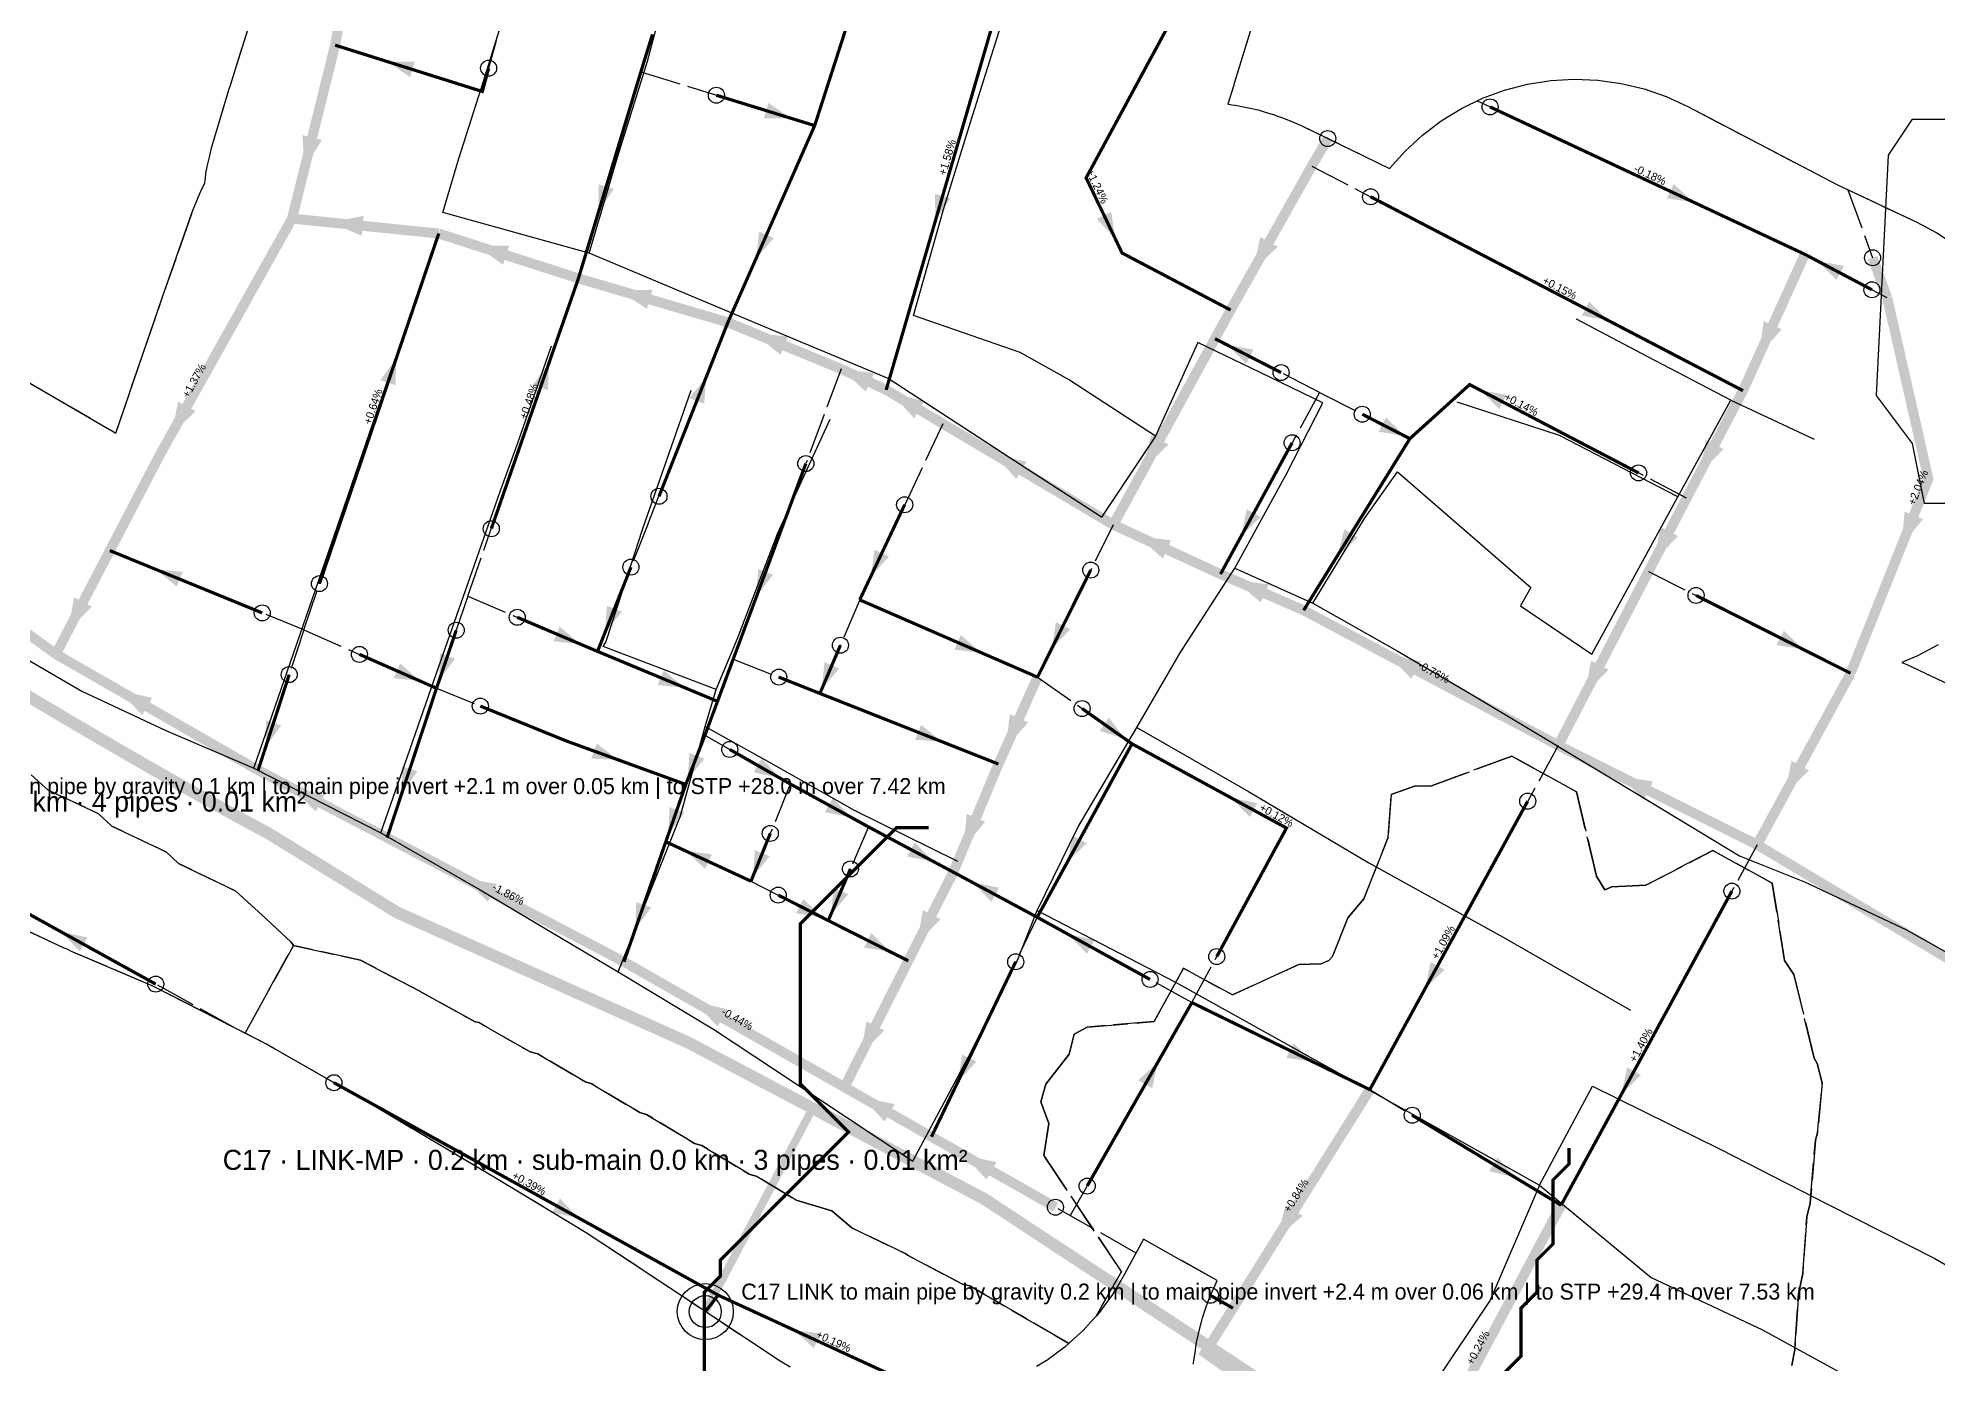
# Model space of a CAD drawing. Header units: metres. Extents: x 440276 to 476894, y 2561381 to 2578972.
# Drawn here: x 450673.8 to 451148.7, y 2567227.2 to 2567558.5 of the extents above; entities that cross this region are included whole.
import ezdxf
from ezdxf.enums import TextEntityAlignment as Align

# ---------------------------------------------------------------- set-up
doc = ezdxf.new("R2010")
doc.units = ezdxf.units.M
doc.header["$LTSCALE"] = 8
doc.linetypes.add('DASHDOT', pattern=[3.556, 2.54, -0.508, 0, -0.508])
doc.linetypes.add('DASHED', pattern=[1.524, 1.27, -0.254])
for name, color, linetype in [('A_ARROWS', 7, 'Continuous'), ('A_BRANCH', 7, 'Continuous'), ('A_BUILT_2006', 252, 'Continuous'), ('A_CATCH_LABEL', 7, 'Continuous'), ('A_CATCHMENTS', 7, 'Continuous'), ('A_DIRECT_LINK', 6, 'Continuous'), ('A_ENVELOPE', 3, 'Continuous'), ('A_GRADIENT', 8, 'Continuous'), ('A_HEAD_GAP', 8, 'Continuous'), ('A_HEADS', 8, 'Continuous'), ('A_LATERAL', 7, 'Continuous'), ('A_MAIN_PIPE', 5, 'Continuous'), ('A_OUTLET_LABEL', 7, 'Continuous'), ('A_OUTLETS', 7, 'Continuous'), ('A_STREAMS', 5, 'Continuous'), ('A_SUBMAIN', 7, 'Continuous'), ('A_WADI', 4, 'Continuous')]:
    doc.layers.add(name, color=color, linetype=linetype)

msp = doc.modelspace()

# ---------------------------------------------------------------- linework, layer by layer
at = {"layer": 'A_ARROWS', "color": 1}
for points in [[(450761.3, 2567552.6), (450768.01, 2567552.59), (450766.81, 2567548.77)], [(450861.94, 2567538.51), (450855.24, 2567538.48), (450856.42, 2567542.31)], [(450740.43, 2567525.91), (450739.93, 2567534.27), (450744.79, 2567533.07)], [(450813.99, 2567515.29), (450813.93, 2567521.99), (450817.76, 2567520.83)], [(451087.57, 2567517.53), (451080.93, 2567518.43), (451082.62, 2567522.05)], [(450898.13, 2567512.9), (450897.99, 2567519.61), (450901.83, 2567518.49)], [(450747.03, 2567512.43), (450755.24, 2567514.11), (450754.73, 2567509.13)], [(450943.04, 2567508.46), (450938.47, 2567513.37), (450942.07, 2567515.1)], [(450783.2, 2567506.72), (450791.58, 2567506.66), (450790.06, 2567501.9)], [(450853.32, 2567503.49), (450854.08, 2567510.15), (450857.74, 2567508.53)], [(450977.55, 2567500.59), (450979.3, 2567508.79), (450983.66, 2567506.34)], [(451118.58, 2567502.82), (451125.17, 2567501.6), (451123.3, 2567498.06)], [(450819.05, 2567495.49), (450827.43, 2567495.63), (450826.02, 2567490.83)], [(451066.27, 2567487.96), (451059.67, 2567489.14), (451061.51, 2567492.69)], [(451104.06, 2567479.5), (451105.1, 2567487.82), (451109.65, 2567485.75)], [(450852.94, 2567484.73), (450861.29, 2567484), (450859.39, 2567479.38)], [(450763.37, 2567478.47), (450763.19, 2567471.77), (450759.41, 2567473.06)], [(450971.05, 2567481.84), (450977.65, 2567480.7), (450975.83, 2567477.14)], [(450801.51, 2567477.23), (450801.3, 2567470.53), (450797.52, 2567471.85)], [(450840.84, 2567473.81), (450840.34, 2567467.13), (450836.63, 2567468.6)], [(450874.51, 2567475.87), (450882.82, 2567474.76), (450880.71, 2567470.23)], [(450887.2, 2567469.79), (450895.35, 2567467.83), (450892.78, 2567463.54)], [(451034.27, 2567470.56), (451040.87, 2567469.37), (451039.01, 2567465.83)], [(450707.15, 2567459.51), (450708.88, 2567467.71), (450713.24, 2567465.27)], [(451015.5, 2567459.04), (451008.9, 2567460.18), (451010.72, 2567463.74)], [(450950.34, 2567451.13), (450951.99, 2567459.35), (450956.37, 2567456.95)], [(450912.73, 2567454.6), (450920.89, 2567452.68), (450918.34, 2567448.37)], [(451089.18, 2567449.89), (451090.68, 2567458.14), (451095.1, 2567455.82)], [(450974.61, 2567434.2), (450975.92, 2567440.77), (450979.44, 2567438.86)], [(451139.65, 2567431.83), (451140.3, 2567440.18), (451144.94, 2567438.33)], [(450998.67, 2567429.3), (451000.34, 2567435.79), (451003.74, 2567433.69)], [(451077.85, 2567428.13), (451079.31, 2567436.38), (451083.75, 2567434.08)], [(450881.99, 2567424.04), (450882.92, 2567430.68), (450886.53, 2567428.97)], [(450948.75, 2567434.08), (450957.06, 2567433.01), (450954.97, 2567428.46)], [(450703.33, 2567425.75), (450710.01, 2567425.18), (450708.5, 2567421.48)], [(450853.45, 2567419.13), (450853.81, 2567425.83), (450857.56, 2567424.44)], [(450973.1, 2567422.96), (450981.44, 2567422.07), (450979.44, 2567417.48)], [(450681.38, 2567410.51), (450682.87, 2567418.76), (450687.3, 2567416.45)], [(450815.54, 2567409.98), (450816.04, 2567416.66), (450819.76, 2567415.19)], [(450809.33, 2567407.11), (450802.66, 2567407.77), (450804.22, 2567411.46)], [(450927.18, 2567405.96), (450928.24, 2567412.58), (450931.82, 2567410.8)], [(450909.53, 2567404.97), (450902.87, 2567405.69), (450904.46, 2567409.36)], [(451114.98, 2567405.79), (451108.36, 2567406.88), (451110.16, 2567410.45)], [(450769.4, 2567397.84), (450762.73, 2567398.58), (450764.34, 2567402.24)], [(450774.12, 2567398.08), (450774.29, 2567404.78), (450778.08, 2567403.49)], [(450869.74, 2567395.91), (450870.41, 2567402.58), (450874.09, 2567401.01)], [(451011.2, 2567404.39), (451019.43, 2567402.84), (451017.09, 2567398.43)], [(451060.5, 2567394.73), (451061.97, 2567402.98), (451066.41, 2567400.67)], [(450835.36, 2567396.24), (450828.69, 2567396.86), (450830.22, 2567400.55)], [(450694.18, 2567395.48), (450702.36, 2567393.66), (450699.87, 2567389.32)], [(450730.73, 2567381.34), (450730.8, 2567388.05), (450734.61, 2567386.81)], [(450915.73, 2567381.25), (450916.73, 2567389.57), (450921.29, 2567387.52)], [(450945.54, 2567383.4), (450939.15, 2567385.45), (450941.46, 2567388.72)], [(450899.75, 2567382.71), (450893.06, 2567383.2), (450894.53, 2567386.92)], [(450818.83, 2567378.18), (450812.13, 2567378.48), (450813.5, 2567382.24)], [(450836.2, 2567373.22), (450836.65, 2567379.91), (450840.38, 2567378.46)], [(450859.28, 2567373.61), (450852.73, 2567375.04), (450854.72, 2567378.52)], [(450764.77, 2567369.86), (450764.88, 2567376.56), (450768.68, 2567375.31)], [(451069.19, 2567374.09), (451077.46, 2567372.76), (451075.23, 2567368.28)], [(451110.43, 2567369.72), (451112.07, 2567377.94), (451116.46, 2567375.54)], [(450737.32, 2567371.17), (450745.57, 2567369.67), (450743.25, 2567365.24)], [(450831.42, 2567359.66), (450831.64, 2567366.37), (450835.42, 2567365.05)], [(450877.09, 2567363.79), (450870.52, 2567365.11), (450872.44, 2567368.62)], [(450905.18, 2567356.31), (450905.96, 2567364.65), (450910.57, 2567362.73)], [(450972.03, 2567368.69), (450978.61, 2567367.38), (450976.69, 2567363.87)], [(450931.12, 2567352.68), (450932.44, 2567359.25), (450935.95, 2567357.33)], [(450835.62, 2567355.45), (450842.27, 2567354.58), (450840.59, 2567350.95)], [(450852.46, 2567348.92), (450853, 2567355.61), (450856.71, 2567354.1)], [(450897.65, 2567352.76), (450891.06, 2567354.01), (450892.94, 2567357.54)], [(450780.33, 2567348.64), (450788.58, 2567347.14), (450786.26, 2567342.72)], [(450872, 2567339.51), (450872.68, 2567346.18), (450876.36, 2567344.6)], [(450907.46, 2567347.51), (450914.04, 2567346.24), (450912.15, 2567342.72)], [(450823.14, 2567335.94), (450823.36, 2567342.64), (450827.14, 2567341.33)], [(450869.91, 2567338.75), (450863.3, 2567339.87), (450865.12, 2567343.44)], [(450893.57, 2567332.37), (450894.97, 2567340.63), (450899.42, 2567338.37)], [(450886.91, 2567330.18), (450880.3, 2567331.28), (450882.09, 2567334.85)], [(450931.34, 2567334.56), (450937.91, 2567333.22), (450935.98, 2567329.72)], [(450837.97, 2567317.66), (450846.16, 2567315.88), (450843.69, 2567311.53)], [(450879.5, 2567304.55), (450880.88, 2567312.82), (450885.34, 2567310.57)], [(450903.82, 2567297.89), (450904.8, 2567304.52), (450908.4, 2567302.79)], [(450879.74, 2567293.91), (450887.93, 2567292.13), (450885.45, 2567287.78)], [(450905.19, 2567279.44), (450913.38, 2567277.65), (450910.91, 2567273.31)]]:
    msp.add_solid(points, dxfattribs=at)
at = {"layer": 'A_ARROWS', "color": 3}
msp.add_solid([(450679.65, 2567335.18), (450686.22, 2567333.84), (450684.28, 2567330.33)], dxfattribs=at)
at = {"layer": 'A_ARROWS', "color": 2}
for points in [[(451020.55, 2567321.1), (451021.87, 2567327.67), (451025.38, 2567325.75)], [(450992.49, 2567302.73), (450985.87, 2567303.74), (450987.62, 2567307.33)], [(450953.74, 2567302.67), (450952.3, 2567296.12), (450948.83, 2567298.1)], [(451069.66, 2567294.77), (451070.97, 2567301.35), (451074.48, 2567299.44)], [(451043.04, 2567273.82), (451036.53, 2567275.42), (451038.6, 2567278.84)], [(450808.93, 2567263.72), (450802.36, 2567265.07), (450804.29, 2567268.57)], [(450983.52, 2567258.77), (450985.65, 2567266.88), (450989.88, 2567264.23)], [(450862.75, 2567235.71), (450869.4, 2567234.84), (450867.72, 2567231.21)]]:
    msp.add_solid(points, dxfattribs=at)
at = {"layer": 'A_BRANCH', "color": 1, "const_width": 0.8}
for points in [[(450890.18, 2567605.62), (450867.95, 2567536.65)], [(450919.39, 2567585.94), (450885.82, 2567470.62)], [(450957.3, 2567563.39), (450935.79, 2567523.59), (450944.78, 2567504.81), (450971.9, 2567490.56)], [(450786.47, 2567551), (450784.89, 2567545.17), (450748.09, 2567556.76)], [(450744.19, 2567422.2), (450774, 2567509.68)], [(451132.17, 2567495.64), (451115.42, 2567504.49)], [(450987.27, 2567457.39), (450969.37, 2567424.59)], [(450865.74, 2567452.19), (450847.59, 2567403.35)], [(450890.44, 2567441.92), (450879.21, 2567418.15)], [(450729.88, 2567414.89), (450691.8, 2567430.46)], [(450822.03, 2567426.34), (450813.68, 2567405.27)], [(450936.94, 2567425.59), (450923.64, 2567398.84)], [(450793.61, 2567413.79), (450813.68, 2567405.27)], [(450874.38, 2567406.81), (450869.26, 2567394.77)], [(450784.39, 2567391.61), (450805.97, 2567382.86), (450835.74, 2567372.03)], [(450856.86, 2567359.79), (450852.03, 2567347.86)], [(450951.77, 2567323.3), (450923.56, 2567338.85)], [(450918.19, 2567327.71), (450897.14, 2567284.01)]]:
    msp.add_lwpolyline(points, dxfattribs=at)
at = {"layer": 'A_BRANCH', "color": 1, "linetype": 'DASHED', "const_width": 0.8}
for points in [[(450843.38, 2567544.24), (450867.95, 2567536.65)], [(451006.89, 2567518.87), (451099.94, 2567470.43)], [(450787.13, 2567435.93), (450808.91, 2567498.48)], [(451073.84, 2567449.87), (451031.64, 2567471.94), (451016.7, 2567458.43)], [(451004.81, 2567464.53), (451016.7, 2567458.43)], [(451088.22, 2567419.25), (451126.85, 2567399.81)], [(450754.18, 2567404.53), (450773.44, 2567396.06)], [(450858.99, 2567398.84), (450869.26, 2567394.77)], [(450934.78, 2567390.99), (450947.26, 2567382.18)], [(450846.73, 2567380.77), (450861.86, 2567372.14)], [(450968.44, 2567329.01), (450985.86, 2567361.14), (450947.26, 2567382.18)], [(450876.9, 2567350.94), (450871.35, 2567338.02)], [(450858.84, 2567344.39), (450871.35, 2567338.02)]]:
    msp.add_lwpolyline(points, dxfattribs=at)
at = {"layer": 'A_BRANCH', "color": 2, "const_width": 0.8}
for points in [[(451046.15, 2567367.85), (451006.69, 2567295.78)], [(451097.17, 2567345.37), (451073.34, 2567301.52), (451054.49, 2567266.9)], [(451017.3, 2567289.37), (451054.49, 2567266.9)]]:
    msp.add_lwpolyline(points, dxfattribs=at)
at = {"layer": 'A_BUILT_2006', "color": 252}
for points in [[(450826.15, 2567552.76), (450831.56, 2567573.25)], [(450785.24, 2567548.02), (450792.89, 2567572.73), (450792.89, 2567572.73)], [(450906.57, 2567536.43), (450915.38, 2567564.5)], [(450818.76, 2567528.98), (450826.15, 2567552.76)], [(450779.03, 2567528.39), (450785.24, 2567548.02)], [(450900.14, 2567515.72), (450906.57, 2567536.43)], [(450775, 2567514.96), (450779.03, 2567528.39)], [(450811.62, 2567504.75), (450818.76, 2567528.98)], [(450811.62, 2567504.75), (450775, 2567514.96)], [(450892.68, 2567489.2), (450900.14, 2567515.72)], [(450829.83, 2567497.13), (450811.62, 2567504.75)], [(450855.45, 2567486.4), (450829.83, 2567497.13)], [(450761.63, 2567474.08), (450761.63, 2567474.08), (450769.09, 2567495.42)], [(450919.32, 2567479.92), (450892.68, 2567489.2)], [(451076.18, 2567478.91), (451058.32, 2567488.25)], [(450886.3, 2567473.49), (450855.45, 2567486.4)], [(450793.64, 2567457.17), (450802.2, 2567481.61)], [(450931.36, 2567473.22), (450919.32, 2567479.92)], [(450963.71, 2567482.48), (450953.15, 2567459.04)], [(450994.96, 2567467.36), (450979.28, 2567474.95), (450963.71, 2567482.48)], [(451096.93, 2567468.05), (451076.18, 2567478.91)], [(450756.71, 2567459.76), (450761.63, 2567474.08)], [(450918.66, 2567452.42), (450886.3, 2567473.49)], [(450953.15, 2567459.04), (450931.36, 2567473.22)], [(450824.89, 2567435.7), (450837.06, 2567470.57)], [(450985.81, 2567449.48), (450994.96, 2567467.36)], [(451054.1, 2567459.18), (451028.53, 2567467.52)], [(451083.68, 2567443.86), (451096.93, 2567468.05)], [(451096.93, 2567468.05), (451117.73, 2567458.3)], [(450748.72, 2567436.55), (450756.71, 2567459.76)], [(450858.65, 2567434.63), (450871.78, 2567463.26)], [(450953.15, 2567459.04), (450939.6, 2567438.79)], [(451083.68, 2567443.86), (451054.1, 2567459.18)], [(450789.38, 2567445.21), (450793.64, 2567457.17)], [(450939.6, 2567438.79), (450918.66, 2567452.42)], [(450972.92, 2567426.03), (450985.81, 2567449.48)], [(451005.33, 2567438.51), (451013.61, 2567450.13)], [(451013.61, 2567450.13), (451032.35, 2567433.89)], [(450782.33, 2567425.21), (450789.38, 2567445.21)], [(451062.16, 2567404.6), (451083.68, 2567443.86)], [(450737.7, 2567404.73), (450748.72, 2567436.55)], [(450820.14, 2567421.05), (450824.89, 2567435.7)], [(450992.48, 2567417.32), (451005.33, 2567438.51)], [(450848.64, 2567408.53), (450858.65, 2567434.63)], [(451032.35, 2567433.89), (451046.92, 2567421.27), (451044.38, 2567416.64)], [(450959.27, 2567404.88), (450972.92, 2567426.03)], [(450972.92, 2567426.03), (450992.48, 2567417.32)], [(450773.4, 2567399.85), (450782.33, 2567425.21)], [(450815.11, 2567406.53), (450815.74, 2567407.61), (450820.14, 2567421.05)], [(450992.48, 2567417.32), (451013.54, 2567405.41)], [(451044.38, 2567416.64), (451062.16, 2567404.6)], [(450661.59, 2567408.87), (450684.78, 2567395.35)], [(450843.36, 2567395.73), (450848.64, 2567408.53)], [(450727.8, 2567376.11), (450737.7, 2567404.73)], [(450843.36, 2567395.73), (450815.11, 2567406.53)], [(450948.45, 2567386.29), (450959.27, 2567404.88)], [(451013.54, 2567405.41), (451031.2, 2567395.08)], [(450766.87, 2567380.95), (450773.4, 2567399.85)], [(450684.78, 2567395.35), (450705.81, 2567385.5)], [(450840.56, 2567386.51), (450843.36, 2567395.73)], [(451031.2, 2567395.08), (451049.25, 2567384.27)], [(450705.81, 2567385.5), (450727.8, 2567376.11)], [(450834.3, 2567363.92), (450840.56, 2567386.51)], [(450840.56, 2567386.51), (450856.91, 2567377.47)], [(450933.82, 2567361.45), (450948.45, 2567386.29)], [(450948.45, 2567386.29), (450976.39, 2567370.29)], [(451049.25, 2567384.27), (451073.72, 2567369.52)], [(450759.5, 2567359.94), (450766.87, 2567380.95)], [(450727.8, 2567376.11), (450759.5, 2567359.94)], [(450856.91, 2567377.47), (450877.84, 2567365.6)], [(450976.39, 2567370.29), (451006.46, 2567352.41)], [(451073.72, 2567369.52), (451099.1, 2567354.23)], [(450877.84, 2567365.6), (450903.64, 2567352.83)], [(450759.5, 2567359.94), (450784.33, 2567345.73)], [(450818.87, 2567325.23), (450834.3, 2567363.92)], [(450923.52, 2567340.54), (450933.82, 2567361.45)], [(451006.46, 2567352.41), (451040.02, 2567333.85)], [(451099.1, 2567354.23), (451115.34, 2567347.7)], [(450784.33, 2567345.73), (450818.87, 2567325.23)], [(451115.34, 2567347.7), (451140.66, 2567335.81)], [(450918.47, 2567327.68), (450923.52, 2567340.54)], [(450923.52, 2567340.54), (450958.11, 2567322.62)], [(451140.66, 2567335.81), (451153.77, 2567328.46), (451158.64, 2567315.11)], [(451040.02, 2567333.85), (451071.84, 2567315.62)], [(450906.43, 2567303.99), (450918.47, 2567327.68)], [(450818.87, 2567325.23), (450842.93, 2567310.75)], [(450958.11, 2567322.62), (450988.19, 2567305.87)], [(450842.93, 2567310.75), (450867.71, 2567294.32)], [(450892.49, 2567277.9), (450906.43, 2567303.99)], [(450988.19, 2567305.87), (451019.57, 2567288.39)], [(450867.71, 2567294.32), (450892.49, 2567277.9)], [(451049.13, 2567271.93), (451062.38, 2567296.62)], [(451062.38, 2567296.62), (451094.28, 2567280.88)], [(451019.57, 2567288.39), (451049.13, 2567271.93)], [(451094.28, 2567280.88), (451121.09, 2567267.16)], [(451049.13, 2567271.93), (451036.73, 2567243.19)], [(451049.13, 2567271.93), (451076.99, 2567248.85)], [(451121.09, 2567267.16), (451147.87, 2567253.6)], [(451147.87, 2567253.6), (451173.78, 2567238.61)], [(451076.99, 2567248.85), (451104.63, 2567235.82)], [(451036.73, 2567243.19), (451022.36, 2567221.66)], [(451104.63, 2567235.82), (451131.6, 2567221.1)]]:
    msp.add_lwpolyline(points, dxfattribs=at)
at = {"layer": 'A_CATCHMENTS', "color": 1, "linetype": 'DASHED'}
for points in [[(450981.05, 2567573.97), (450972.73, 2567546.89), (450972.67, 2567546.72), (450972.62, 2567546.54), (450971.2, 2567542.01), (450971.39, 2567541.99), (450972.21, 2567541.84), (450973.05, 2567541.75), (450975.11, 2567541.32), (450977.19, 2567540.95), (450977.99, 2567540.72), (450978.81, 2567540.55), (450980.82, 2567539.92), (450982.85, 2567539.35), (450983.63, 2567539.04), (450984.43, 2567538.79), (450986.37, 2567537.97), (450988.33, 2567537.2), (450989.08, 2567536.82), (450989.85, 2567536.49), (451005.42, 2567528.95), (451011.64, 2567525.94), (451015.52, 2567530.3), (451019.85, 2567534.29), (451024.54, 2567537.84), (451029.57, 2567540.91), (451034.87, 2567543.48), (451040.39, 2567545.51), (451046.09, 2567546.99), (451051.91, 2567547.91), (451057.79, 2567548.25), (451063.67, 2567548.01), (451069.5, 2567547.2), (451075.23, 2567545.82), (451080.79, 2567543.88), (451086.13, 2567541.41), (451104, 2567532.07), (451123.59, 2567521.82), (451143.2, 2567512.62), (451148.41, 2567509.86), (451153.31, 2567506.6)], [(450659.81, 2567479.29), (450678.17, 2567468.62), (450678.17, 2567468.62), (450678.17, 2567468.62), (450691.72, 2567460.75), (450691.76, 2567460.72), (450691.8, 2567460.7), (450693.28, 2567459.84), (450699.97, 2567479.28), (450699.97, 2567479.28), (450699.97, 2567479.28), (450704.89, 2567493.59), (450704.9, 2567493.62), (450704.99, 2567493.88), (450712.46, 2567515.23), (450714.67, 2567520.69), (450715.51, 2567522.29), (450715.61, 2567522.97), (450715.91, 2567525.32), (450716.03, 2567525.88), (450716.12, 2567526.45), (450716.68, 2567528.75), (450717.21, 2567531.06), (450717.39, 2567531.61), (450717.53, 2567532.17), (450721.55, 2567545.61), (450721.71, 2567546.05), (450721.83, 2567546.51), (450727.98, 2567565.95)], [(451148.74, 2567406.93), (451143.55, 2567404.14), (451139.65, 2567402.51), (451140.87, 2567402), (451166.18, 2567390.11)], [(451112.13, 2567226.83), (451112.89, 2567230.88), (451113.81, 2567244.79), (451114.88, 2567249.86), (451115.93, 2567263.98), (451116.75, 2567267.41), (451118.07, 2567283.17), (451118.56, 2567284.96), (451119.78, 2567297.5), (451118.47, 2567302.33), (451117.78, 2567303.67), (451112.66, 2567324.51), (451110.35, 2567328.05), (451107.28, 2567347.39), (451092.39, 2567355.49), (451075.71, 2567346.87), (451067.18, 2567346.46), (451065.41, 2567345.72), (451063.31, 2567349.08), (451058.36, 2567370.22), (451042.16, 2567379.09), (451022.07, 2567371.67), (451017.82, 2567371.62), (451012.04, 2567369.54), (451011.27, 2567358.84), (451005.21, 2567343.43), (451001.23, 2567338.71), (450997.34, 2567329), (450996.48, 2567328), (450994.52, 2567327.23), (450988.91, 2567327.07), (450972.35, 2567319.47), (450960.13, 2567326.09), (450952.79, 2567312.79), (450936.01, 2567311.4), (450932.84, 2567309.66), (450931.55, 2567304.64), (450925.72, 2567297.16), (450924.45, 2567292.71), (450926.43, 2567287.31), (450925.23, 2567279.31), (450944.6, 2567250.31), (450938.26, 2567239.16), (450936.98, 2567237.74), (450935.07, 2567235.63), (450935, 2567235.56), (450934.93, 2567235.49), (450932.83, 2567233.57), (450931.47, 2567232.33), (450906.72, 2567246.76), (450904.88, 2567247.16), (450891.15, 2567254.41), (450890.76, 2567254.77), (450877.21, 2567261.24), (450872.21, 2567265.5), (450863.32, 2567268.15), (450853.57, 2567274.07), (450851.6, 2567274.65), (450839.74, 2567281.8), (450837.93, 2567282.34), (450825.91, 2567289.54), (450824.27, 2567290.02), (450812.08, 2567297.27), (450810.6, 2567297.7), (450798.79, 2567304.69), (450796.84, 2567305.22), (450784.03, 2567312.51), (450783.09, 2567312.75), (450769.34, 2567320.27), (450769.27, 2567320.34), (450754.48, 2567328.11), (450737.66, 2567331.76), (450737.13, 2567332.59), (450723.31, 2567345.4), (450708.98, 2567352.25), (450705.98, 2567355.13), (450692.27, 2567361.62), (450688.99, 2567364.72), (450676.39, 2567370.62), (450672.15, 2567374.42)]]:
    msp.add_lwpolyline(points, dxfattribs=at)
at = {"layer": 'A_CATCHMENTS', "color": 2, "linetype": 'DASHED'}
for points in [[(450962.63, 2567227.17), (450962.65, 2567227.5), (450963.03, 2567230.09), (450963.38, 2567232.68), (450963.46, 2567233), (450963.51, 2567233.33), (450964.14, 2567235.86), (450964.75, 2567238.4), (450964.86, 2567238.72), (450964.94, 2567239.04), (450965.81, 2567241.5), (450966.67, 2567243.97), (450966.8, 2567244.27), (450966.92, 2567244.59), (450968.03, 2567246.95), (450968.57, 2567248.12), (450959, 2567253.45), (450959, 2567253.45), (450959, 2567253.45), (450950.1, 2567258.4), (450945.42, 2567249.63), (450943.96, 2567247.19), (450942.5, 2567244.75), (450942.44, 2567244.67), (450942.39, 2567244.58), (450940.7, 2567242.3), (450939.01, 2567240), (450938.95, 2567239.93), (450938.89, 2567239.85), (450938.26, 2567239.16), (450944.6, 2567250.31), (450925.23, 2567279.31), (450926.43, 2567287.31), (450924.45, 2567292.71), (450925.72, 2567297.16), (450931.55, 2567304.64), (450932.84, 2567309.66), (450936.01, 2567311.4), (450952.79, 2567312.79), (450960.13, 2567326.09), (450972.35, 2567319.47), (450988.91, 2567327.07), (450994.52, 2567327.23), (450996.48, 2567328), (450997.34, 2567329), (451001.23, 2567338.71), (451005.21, 2567343.43), (451011.27, 2567358.84), (451012.04, 2567369.54), (451017.82, 2567371.62), (451022.07, 2567371.67), (451042.16, 2567379.09), (451058.36, 2567370.22), (451063.31, 2567349.08), (451065.41, 2567345.72), (451067.18, 2567346.46), (451075.71, 2567346.87), (451092.39, 2567355.49), (451107.28, 2567347.39), (451110.35, 2567328.05), (451112.66, 2567324.51), (451117.78, 2567303.67), (451118.47, 2567302.33), (451119.78, 2567297.5), (451118.56, 2567284.96), (451118.07, 2567283.17), (451116.75, 2567267.41), (451115.93, 2567263.98), (451114.88, 2567249.86), (451113.81, 2567244.79), (451112.89, 2567230.88), (451112.13, 2567226.83)], [(450861.79, 2567226.43), (450859.34, 2567227.89), (450834.56, 2567244.31), (450834.56, 2567244.31), (450834.56, 2567244.31), (450810.87, 2567260.02), (450788.09, 2567273.73), (450754.11, 2567293.9), (450730.95, 2567307.15), (450725.58, 2567309.89), (450737.66, 2567331.76), (450737.66, 2567331.76), (450754.48, 2567328.11), (450769.27, 2567320.34), (450769.34, 2567320.27), (450783.09, 2567312.75), (450784.03, 2567312.51), (450796.84, 2567305.22), (450798.79, 2567304.69), (450810.6, 2567297.7), (450812.08, 2567297.27), (450824.27, 2567290.02), (450825.91, 2567289.54), (450837.93, 2567282.34), (450839.74, 2567281.8), (450851.6, 2567274.65), (450853.57, 2567274.07), (450863.32, 2567268.15), (450872.21, 2567265.5), (450877.21, 2567261.24), (450890.76, 2567254.77), (450891.15, 2567254.41), (450904.88, 2567247.16), (450906.72, 2567246.76), (450931.47, 2567232.33), (450930.73, 2567231.66), (450930.65, 2567231.6), (450930.57, 2567231.53), (450928.29, 2567229.83), (450926.01, 2567228.13), (450925.92, 2567228.08), (450925.84, 2567228.02), (450923.4, 2567226.56)]]:
    msp.add_lwpolyline(points, dxfattribs=at)
at = {"layer": 'A_CATCHMENTS', "color": 3, "linetype": 'DASHED'}
msp.add_lwpolyline([(450672.15, 2567374.42), (450676.39, 2567370.62), (450688.99, 2567364.72), (450692.27, 2567361.62), (450705.98, 2567355.13), (450708.98, 2567352.25), (450723.31, 2567345.4), (450737.13, 2567332.59), (450737.13, 2567332.59), (450737.66, 2567331.76), (450725.58, 2567309.89), (450702.35, 2567321.73), (450682.23, 2567330.33), (450681.32, 2567330.77), (450680.37, 2567331.16), (450659.34, 2567341)], dxfattribs=at)
at = {"layer": 'A_DIRECT_LINK', "color": 6, "linetype": 'DASHED', "const_width": 2}
msp.add_lwpolyline([(450840.61, 2567240.31), (450867.44, 2567291.12)], dxfattribs=at)
at = {"layer": 'A_ENVELOPE', "color": 3}
for points in [[(450981.05, 2567573.97), (450972.73, 2567546.89), (450972.67, 2567546.72), (450972.62, 2567546.54), (450971.2, 2567542.01), (450971.39, 2567541.99), (450972.21, 2567541.84), (450973.05, 2567541.75), (450975.11, 2567541.32), (450977.19, 2567540.95), (450977.99, 2567540.72), (450978.81, 2567540.55), (450980.82, 2567539.92), (450982.85, 2567539.35), (450983.63, 2567539.04), (450984.43, 2567538.79), (450986.37, 2567537.97), (450988.33, 2567537.2), (450989.08, 2567536.82), (450989.85, 2567536.49), (451005.42, 2567528.95), (451011.64, 2567525.94), (451015.52, 2567530.3), (451019.85, 2567534.29), (451024.54, 2567537.84), (451029.57, 2567540.91), (451034.87, 2567543.48), (451040.39, 2567545.51), (451046.09, 2567546.99), (451051.91, 2567547.91), (451057.79, 2567548.25), (451063.67, 2567548.01), (451069.5, 2567547.2), (451075.23, 2567545.82), (451080.79, 2567543.88), (451086.13, 2567541.41), (451104, 2567532.07), (451123.59, 2567521.82), (451143.2, 2567512.62), (451148.41, 2567509.86), (451153.31, 2567506.6)], [(450659.81, 2567479.29), (450678.17, 2567468.62), (450678.17, 2567468.62), (450678.17, 2567468.62), (450691.72, 2567460.75), (450691.76, 2567460.72), (450691.8, 2567460.7), (450693.28, 2567459.84), (450699.97, 2567479.28), (450699.97, 2567479.28), (450699.97, 2567479.28), (450704.89, 2567493.59), (450704.9, 2567493.62), (450704.99, 2567493.88), (450712.46, 2567515.23), (450714.67, 2567520.69), (450715.51, 2567522.29), (450715.61, 2567522.97), (450715.91, 2567525.32), (450716.03, 2567525.88), (450716.12, 2567526.45), (450716.68, 2567528.75), (450717.21, 2567531.06), (450717.39, 2567531.61), (450717.53, 2567532.17), (450721.55, 2567545.61), (450721.71, 2567546.05), (450721.83, 2567546.51), (450727.98, 2567565.95)], [(451148.74, 2567406.93), (451143.55, 2567404.14), (451139.65, 2567402.51), (451140.87, 2567402), (451166.18, 2567390.11)], [(450861.79, 2567226.43), (450859.34, 2567227.89), (450834.56, 2567244.31), (450834.56, 2567244.31), (450834.56, 2567244.31), (450810.87, 2567260.02), (450788.09, 2567273.73), (450754.11, 2567293.9), (450730.95, 2567307.15), (450702.35, 2567321.73), (450682.23, 2567330.33), (450681.32, 2567330.77), (450680.37, 2567331.16), (450659.34, 2567341)], [(450962.63, 2567227.17), (450962.65, 2567227.5), (450963.03, 2567230.09), (450963.38, 2567232.68), (450963.46, 2567233), (450963.51, 2567233.33), (450964.14, 2567235.86), (450964.75, 2567238.4), (450964.86, 2567238.72), (450964.94, 2567239.04), (450965.81, 2567241.5), (450966.67, 2567243.97), (450966.8, 2567244.27), (450966.92, 2567244.59), (450968.03, 2567246.95), (450968.57, 2567248.12), (450959, 2567253.45), (450959, 2567253.45), (450959, 2567253.45), (450950.1, 2567258.4), (450945.42, 2567249.63), (450943.96, 2567247.19), (450942.5, 2567244.75), (450942.44, 2567244.67), (450942.39, 2567244.58), (450940.7, 2567242.3), (450939.01, 2567240), (450938.95, 2567239.93), (450938.89, 2567239.85), (450936.98, 2567237.74), (450935.07, 2567235.63), (450935, 2567235.56), (450934.93, 2567235.49), (450932.83, 2567233.57), (450930.73, 2567231.66), (450930.65, 2567231.6), (450930.57, 2567231.53), (450928.29, 2567229.83), (450926.01, 2567228.13), (450925.92, 2567228.08), (450925.84, 2567228.02), (450923.4, 2567226.56)]]:
    msp.add_lwpolyline(points, dxfattribs=at)
at = {"layer": 'A_HEAD_GAP', "color": 8, "linetype": 'DASHED'}
for points in [[(450791.51, 2567569.58), (450786.47, 2567551)], [(450824.51, 2567550.07), (450843.38, 2567544.24)], [(451033.53, 2567542.83), (451036.74, 2567541.32)], [(450992.17, 2567526.53), (451006.89, 2567518.87)], [(451126.13, 2567520.62), (451132.35, 2567503.63)], [(451136.01, 2567493.61), (451132.17, 2567495.64)], [(450874.53, 2567475.86), (450865.74, 2567452.19)], [(450994.14, 2567470), (450984.53, 2567474.93)], [(450994.14, 2567470), (450987.27, 2567457.39)], [(450994.14, 2567470), (451004.81, 2567464.53)], [(450900, 2567462.14), (450890.44, 2567441.92)], [(451085.87, 2567443.58), (451073.84, 2567449.87)], [(450826.35, 2567437.24), (450829.04, 2567444.02)], [(450781.25, 2567419.04), (450787.13, 2567435.93)], [(450826.35, 2567437.24), (450822.03, 2567426.34)], [(450942.58, 2567436.92), (450936.94, 2567425.59)], [(450740.25, 2567410.65), (450744.19, 2567422.2)], [(451076.34, 2567425.23), (451088.22, 2567419.25)], [(450781.25, 2567419.04), (450778.37, 2567410.57)], [(450781.25, 2567419.04), (450793.61, 2567413.79)], [(450879.21, 2567418.15), (450874.38, 2567406.81)], [(450740.25, 2567410.65), (450729.88, 2567414.89)], [(450740.25, 2567410.65), (450736.62, 2567399.47)], [(450740.25, 2567410.65), (450754.18, 2567404.53)], [(450847.59, 2567403.35), (450858.99, 2567398.84)], [(450923.64, 2567398.84), (450934.78, 2567390.99)], [(450773.44, 2567396.06), (450784.39, 2567391.61)], [(450840.52, 2567384.31), (450846.73, 2567380.77)], [(451053.78, 2567381.79), (451046.15, 2567367.85)], [(450861.86, 2567372.14), (450856.86, 2567359.79)], [(450881.4, 2567361.42), (450876.9, 2567350.94)], [(451103.48, 2567356.97), (451097.17, 2567345.37)], [(450852.03, 2567347.86), (450858.84, 2567344.39)], [(450923.56, 2567338.85), (450918.19, 2567327.71)], [(450962.22, 2567317.53), (450968.44, 2567329.01)], [(450723.32, 2567311.04), (450703.27, 2567322.13)], [(450962.22, 2567317.53), (450951.77, 2567323.3)], [(451006.69, 2567295.78), (451017.3, 2567289.37)], [(450931.91, 2567264.42), (450936.05, 2567271.68)], [(450948.26, 2567254.95), (450928.13, 2567266.39)]]:
    msp.add_lwpolyline(points, dxfattribs=at)
at = {"layer": 'A_HEADS', "color": 1}
for centre in [(450786.47, 2567551), (450843.38, 2567544.24), (451036.74, 2567541.32), (450996.18, 2567533.42), (451006.89, 2567518.87), (451132.35, 2567503.63), (451132.17, 2567495.64), (450984.53, 2567474.93), (451004.81, 2567464.53), (450987.27, 2567457.39), (450865.74, 2567452.19), (451073.84, 2567449.87), (450829.04, 2567444.02), (450890.44, 2567441.92), (450787.13, 2567435.93), (450822.03, 2567426.34), (450936.94, 2567425.59), (450744.19, 2567422.2), (451088.22, 2567419.25), (450729.88, 2567414.89), (450778.37, 2567410.57), (450793.61, 2567413.79), (450874.38, 2567406.81), (450754.18, 2567404.53), (450736.62, 2567399.47), (450858.99, 2567398.84), (450784.39, 2567391.61), (450934.78, 2567390.99), (450846.73, 2567380.77), (450856.86, 2567359.79), (450876.9, 2567350.94), (450858.84, 2567344.39), (450968.44, 2567329.01), (450918.19, 2567327.71), (450951.77, 2567323.3), (450928.13, 2567266.39)]:
    msp.add_circle(centre, 2, dxfattribs=at)
at = {"layer": 'A_HEADS', "color": 2}
for centre in [(451046.15, 2567367.85), (451097.17, 2567345.37), (450747.8, 2567297.51), (451017.3, 2567289.37), (450936.05, 2567271.68), (450966.84, 2567244.38)]:
    msp.add_circle(centre, 2, dxfattribs=at)
at = {"layer": 'A_HEADS', "color": 3}
msp.add_circle((450703.27, 2567322.13), 2, dxfattribs=at)
at = {"layer": 'A_LATERAL', "color": 1, "linetype": 'DASHED', "const_width": 0.8}
for points in [[(450827.41, 2567559.46), (450824.51, 2567550.07)], [(450984.53, 2567474.93), (450967.99, 2567483.41)], [(450861.86, 2567372.14), (450881.4, 2567361.42)], [(450881.4, 2567361.42), (450902.6, 2567350.12)], [(450852.03, 2567347.86), (450830.74, 2567357.71)], [(450871.35, 2567338.02), (450891.33, 2567327.96)]]:
    msp.add_lwpolyline(points, dxfattribs=at)
at = {"layer": 'A_LATERAL', "color": 1, "const_width": 0.8}
for points in [[(450824.51, 2567550.07), (450808.91, 2567498.48)], [(450867.95, 2567536.65), (450846.26, 2567487.48)], [(450829.04, 2567444.02), (450846.26, 2567487.48)], [(451016.7, 2567458.43), (450990.16, 2567415.54)], [(450879.21, 2567418.15), (450923.64, 2567398.84)], [(450778.37, 2567410.57), (450773.44, 2567396.06)], [(450813.68, 2567405.27), (450843.67, 2567392.79)], [(450847.59, 2567403.35), (450843.67, 2567392.79)], [(450736.62, 2567399.47), (450728.86, 2567375.6)], [(450773.44, 2567396.06), (450761.09, 2567358.72)], [(450843.67, 2567392.79), (450840.52, 2567384.31)], [(450869.26, 2567394.77), (450913.88, 2567377.12)], [(450840.52, 2567384.31), (450835.74, 2567372.03)], [(450947.26, 2567382.18), (450923.56, 2567338.85)], [(450835.74, 2567372.03), (450830.74, 2567357.71)], [(450830.74, 2567357.71), (450820.28, 2567327.72)], [(450923.56, 2567338.85), (450902.6, 2567350.12)]]:
    msp.add_lwpolyline(points, dxfattribs=at)
at = {"layer": 'A_LATERAL', "color": 1, "linetype": 'DASHDOT', "const_width": 0.8}
msp.add_lwpolyline([(451036.74, 2567541.32), (451115.42, 2567504.49)], dxfattribs=at)
at = {"layer": 'A_LATERAL', "color": 3, "const_width": 0.8}
msp.add_lwpolyline([(450703.27, 2567322.13), (450669.74, 2567340.66)], dxfattribs=at)
at = {"layer": 'A_LATERAL', "color": 2, "linetype": 'DASHDOT', "const_width": 0.8}
msp.add_lwpolyline([(450936.05, 2567271.68), (450962.22, 2567317.53)], dxfattribs=at)
at = {"layer": 'A_LATERAL', "color": 2, "const_width": 0.8}
msp.add_lwpolyline([(450962.22, 2567317.53), (451006.69, 2567295.78)], dxfattribs=at)
at = {"layer": 'A_LATERAL', "color": 2, "linetype": 'DASHED', "const_width": 0.8}
for points in [[(450747.8, 2567297.51), (450843.84, 2567244.42)], [(450843.84, 2567244.42), (450840.61, 2567240.31)], [(450900.19, 2567218.45), (450843.84, 2567244.42)], [(450966.84, 2567244.38), (450972.5, 2567241.16)]]:
    msp.add_lwpolyline(points, dxfattribs=at)
at = {"layer": 'A_MAIN_PIPE', "color": 5, "const_width": 3}
msp.add_lwpolyline([(451034.92, 2567186.54), (450910.28, 2567268.5), (450836.27, 2567307.58), (450763.65, 2567340.01), (450731.6, 2567359.71), (450724.57, 2567363.51), (450719.94, 2567366.05), (450712.25, 2567370.33), (450704.59, 2567374.66), (450696.96, 2567379.04), (450687.25, 2567384.69), (450681.71, 2567387.94), (450674.1, 2567392.45), (450666.5, 2567396.97)], dxfattribs=at)
at = {"layer": 'A_OUTLETS', "color": 6}
for radius in [7, 4]:
    msp.add_circle((450840.61, 2567240.31), radius, dxfattribs=at)
at = {"layer": 'A_STREAMS', "color": 5, "const_width": 0.8}
for points in [[(450896.4, 2567361.23), (450892.39, 2567361.23), (450888.39, 2567361.23), (450884.39, 2567357.22), (450880.39, 2567353.22), (450876.39, 2567349.22), (450872.39, 2567345.22), (450868.38, 2567341.22), (450864.38, 2567337.21), (450864.38, 2567333.21), (450864.38, 2567329.21), (450864.38, 2567325.21), (450864.38, 2567321.21), (450864.38, 2567317.21), (450864.38, 2567313.2), (450864.38, 2567309.2), (450864.38, 2567305.2), (450864.38, 2567301.2), (450864.38, 2567297.2), (450868.38, 2567293.2), (450872.39, 2567289.19), (450876.39, 2567285.19), (450872.39, 2567281.19), (450868.38, 2567277.19), (450864.38, 2567273.19), (450860.38, 2567269.18), (450856.38, 2567265.18), (450852.38, 2567261.18), (450848.38, 2567257.18), (450844.37, 2567253.18), (450844.37, 2567249.18), (450840.37, 2567245.17), (450840.37, 2567241.17), (450840.37, 2567237.17), (450840.37, 2567233.17), (450840.37, 2567229.17), (450840.37, 2567225.17)], [(451056.47, 2567281.19), (451056.47, 2567277.19), (451052.46, 2567273.19), (451052.46, 2567269.18), (451052.46, 2567265.18), (451052.46, 2567261.18), (451052.46, 2567257.18), (451048.46, 2567253.18), (451048.46, 2567249.18), (451048.46, 2567245.17), (451044.46, 2567241.17), (451044.46, 2567237.17), (451044.46, 2567233.17), (451044.46, 2567229.17), (451040.46, 2567225.17), (451036.46, 2567221.16), (451032.46, 2567217.16), (451028.45, 2567213.16), (451024.45, 2567209.16), (451020.45, 2567205.16), (451016.45, 2567201.15)]]:
    msp.add_lwpolyline(points, dxfattribs=at)
at = {"layer": 'A_SUBMAIN', "color": 1, "const_width": 2.5}
for points in [[(450752.11, 2567578.51), (450748.09, 2567556.76)], [(450748.09, 2567556.76), (450737.33, 2567513.42)], [(450996.18, 2567533.42), (450992.17, 2567526.53)], [(450992.17, 2567526.53), (450971.9, 2567490.56)], [(450737.33, 2567513.42), (450704.41, 2567454.62), (450691.8, 2567430.46)], [(450774, 2567509.68), (450737.33, 2567513.42)], [(450808.91, 2567498.48), (450774, 2567509.68)], [(451115.42, 2567504.49), (451099.94, 2567470.43)], [(451132.35, 2567503.63), (451136.01, 2567493.61)], [(451136.01, 2567493.61), (451146.28, 2567448.41), (451126.85, 2567399.81)], [(450971.9, 2567490.56), (450967.99, 2567483.41)], [(450967.99, 2567483.41), (450942.58, 2567436.92)], [(450885.82, 2567470.62), (450874.53, 2567475.86)], [(451099.94, 2567470.43), (451085.87, 2567443.58)], [(450678.29, 2567404.6), (450624.2, 2567443.81)], [(451085.87, 2567443.58), (451076.34, 2567425.23)], [(450990.16, 2567415.54), (450969.37, 2567424.59)], [(451076.34, 2567425.23), (451053.78, 2567381.79)], [(450728.86, 2567375.6), (450727.74, 2567376.19), (450678.29, 2567404.6)], [(450923.64, 2567398.84), (450913.88, 2567377.12)], [(451126.85, 2567399.81), (451103.48, 2567356.97)], [(450913.88, 2567377.12), (450902.6, 2567350.12)], [(451192.63, 2567212.99), (451179.2, 2567246.2), (451156.26, 2567325.49), (451103.48, 2567356.97)], [(450902.6, 2567350.12), (450891.33, 2567327.96)], [(450891.33, 2567327.96), (450875.38, 2567296.39)], [(450897.14, 2567284.01), (450875.38, 2567296.39)]]:
    msp.add_lwpolyline(points, dxfattribs=at)
at = {"layer": 'A_SUBMAIN', "color": 1, "linetype": 'DASHDOT', "const_width": 2.5}
for points in [[(450846.26, 2567487.48), (450808.91, 2567498.48)], [(451053.78, 2567381.79), (450990.16, 2567415.54)], [(451103.48, 2567356.97), (451053.78, 2567381.79)], [(450761.09, 2567358.72), (450728.86, 2567375.6)], [(450820.28, 2567327.72), (450761.09, 2567358.72)], [(450875.38, 2567296.39), (450820.28, 2567327.72)]]:
    msp.add_lwpolyline(points, dxfattribs=at)
at = {"layer": 'A_SUBMAIN', "color": 1, "linetype": 'DASHED', "const_width": 2.5}
for points in [[(450874.53, 2567475.86), (450846.26, 2567487.48)], [(450900, 2567462.14), (450885.82, 2567470.62)], [(450942.58, 2567436.92), (450900, 2567462.14)], [(450969.37, 2567424.59), (450942.58, 2567436.92)], [(450691.8, 2567430.46), (450678.29, 2567404.6)], [(450928.13, 2567266.39), (450897.14, 2567284.01)]]:
    msp.add_lwpolyline(points, dxfattribs=at)
at = {"layer": 'A_SUBMAIN', "color": 2, "const_width": 2.5}
msp.add_lwpolyline([(451006.69, 2567295.78), (450972.5, 2567241.16)], dxfattribs=at)
at = {"layer": 'A_SUBMAIN', "color": 2, "linetype": 'DASHED', "const_width": 2.5}
for points in [[(451054.49, 2567266.9), (451015.74, 2567194.22)], [(450972.5, 2567241.16), (450965.52, 2567230.01), (451015.74, 2567194.22)]]:
    msp.add_lwpolyline(points, dxfattribs=at)
at = {"layer": 'A_WADI', "color": 4}
msp.add_lwpolyline([(451154.31, 2567538.24), (451154.31, 2567532.24), (451163.31, 2567526.24), (451160.31, 2567490.24), (451166.31, 2567481.24), (451166.31, 2567469.24), (451160.31, 2567457.24), (451160.31, 2567436.24), (451154.31, 2567430.24), (451151.31, 2567442.24), (451145.31, 2567442.24), (451142.31, 2567457.24), (451133.31, 2567469.24), (451136.31, 2567529.24), (451142.31, 2567538.24), (451154.31, 2567538.24)], close=True, dxfattribs=at)

# ---------------------------------------------------------------- texts
at = {"layer": 'A_CATCH_LABEL', "color": 3}
msp.add_text('C18 · LINK-MP · 0.1 km · sub-main 0.0 km · 4 pipes · 0.01 km²', height=5, dxfattribs=at).set_placement((450647.74, 2567367.74), align=Align.MIDDLE_CENTER)
at = {"layer": 'A_CATCH_LABEL', "color": 2}
msp.add_text('C17 · LINK-MP · 0.2 km · sub-main 0.0 km · 3 pipes · 0.01 km²', height=5, dxfattribs=at).set_placement((450813.09, 2567278.23), align=Align.MIDDLE_CENTER)
at = {"layer": 'A_GRADIENT', "color": 1}
for s, rotation, p in [('+1.58%', 73.7693, (450902.6, 2567528.28)), ('+1.24%', -64.4117, (450937.13, 2567520.79)), ('-0.18%', -25.0885, (451076.08, 2567522.91)), ('+0.15%', -27.5021, (451053.41, 2567494.65)), ('+1.37%', 60.759, (450714.22, 2567472.13)), ('+0.64%', 71.1825, (450759.09, 2567465.94)), ('+0.48%', 70.8006, (450798.02, 2567467.2)), ('+0.14%', 332.3961, (451043.82, 2567465.57)), ('+2.04%', 68.2097, (451145.17, 2567445.63)), ('-0.76%', 332.0486, (451021.97, 2567398.67)), ('+0.12%', 331.4069, (450982.61, 2567362.92)), ('-1.86%', 332.3569, (450790.68, 2567343.22)), ('-0.44%', 330.3755, (450847.83, 2567312.06))]:
    msp.add_text(s, height=2, rotation=rotation, dxfattribs=at).set_placement(p, align=Align.BOTTOM_CENTER)
at = {"layer": 'A_GRADIENT', "color": 2}
for s, rotation, p in [('+1.09%', 61.2938, (451026.42, 2567331.81)), ('+1.40%', 61.4721, (451075.84, 2567306.13)), ('+0.39%', -28.9322, (450795.82, 2567270.96)), ('+0.84%', 57.9551, (450989.59, 2567268.47)), ('+0.19%', 335.2553, (450872.02, 2567231.44)), ('+0.24%', 61.9321, (451035.11, 2567230.56))]:
    msp.add_text(s, height=2, rotation=rotation, dxfattribs=at).set_placement(p, align=Align.BOTTOM_CENTER)
at = {"layer": 'A_OUTLET_LABEL', "color": 6}
for s, p in [('C18 LINK to main pipe by gravity 0.1 km | to main pipe invert +2.1 m over 0.05 km | to STP +28.0 m over 7.42 km', (450632.43, 2567369.62)), ('C17 LINK to main pipe by gravity 0.2 km | to main pipe invert +2.4 m over 0.06 km | to STP +29.4 m over 7.53 km', (450849.61, 2567243.31))]:
    msp.add_text(s, height=4, dxfattribs=at).set_placement(p)

doc.saveas('drawing.dxf')
